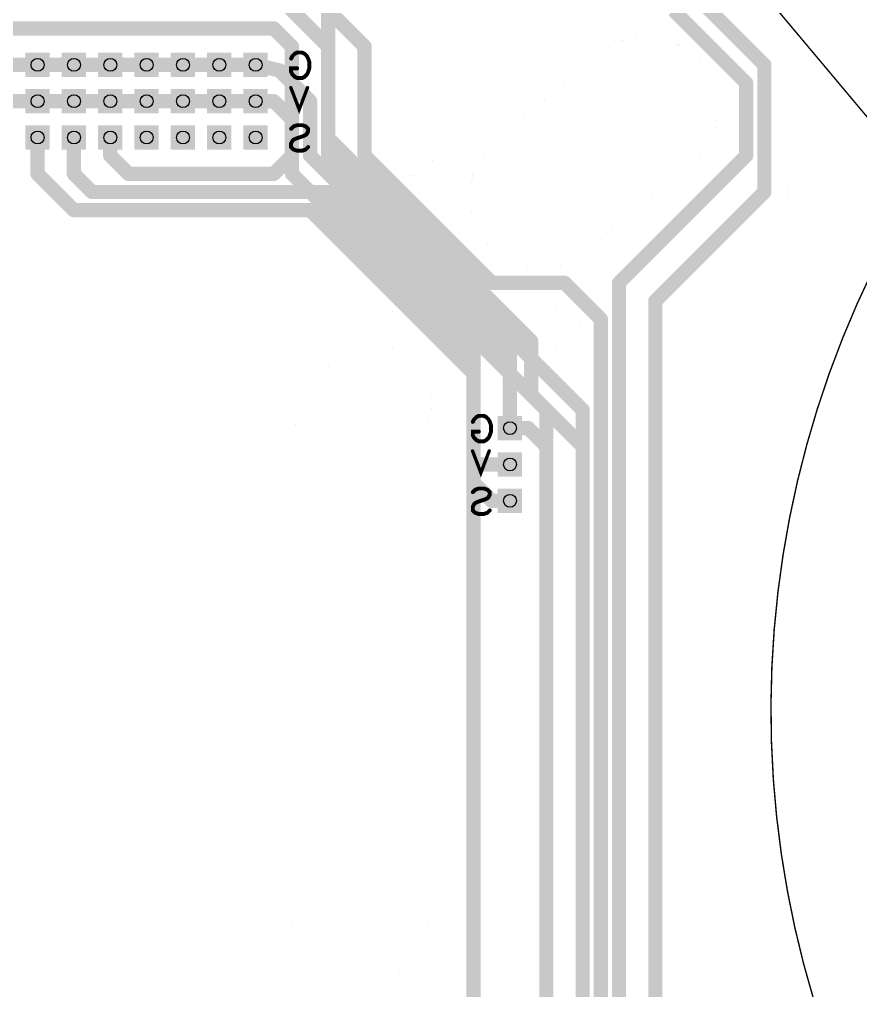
# Model space of a CAD drawing. Extents: x -129 to 144, y -153 to 153.
# Drawn here: x -7.6 to 51.2, y -40.6 to 27.3 of the extents above; entities that cross this region are included whole.
import ezdxf

# ---------------------------------------------------------------- set-up
doc = ezdxf.new("R2010")
doc.units = 0
for name, color, linetype in [('Board_Outline', 13, 'CONTINUOUS'), ('Bottom', 6, 'CONTINUOUS'), ('Bottom_Assy', 12, 'CONTINUOUS'), ('Bottom_Mask', 10, 'CONTINUOUS'), ('Drill_Bottom', 8, 'CONTINUOUS'), ('Drill_Top', 7, 'CONTINUOUS'), ('Top', 5, 'CONTINUOUS'), ('Top_Mask', 3, 'CONTINUOUS')]:
    doc.layers.add(name, color=color, linetype=linetype)

msp = doc.modelspace()

# ---------------------------------------------------------------- linework, layer by layer
at = {"layer": 'Board_Outline', "linetype": 'CONTINUOUS'}
for points, const_width in [([(52.5187, 19.4323), (37.4133, 37.4343)], 0.1), ([(32.9653, 24.8903), (25.6217, 18.7293), (24.9361, 18.0288), (24.4003, 17.2079), (24.035, 16.2983), (23.8542, 15.335), (23.8648, 14.3548), (24.0664, 13.3955), (24.4513, 12.4941), (25.0047, 11.685), (25.7053, 10.9994), (26.5261, 10.4637), (27.4357, 10.0985), (28.3991, 9.9177), (29.3793, 9.9283), (30.3385, 10.13), (31.24, 10.5149), (32.049, 11.0683), (39.3923, 17.23), (40.0777, 17.9305), (40.6133, 18.7513), (40.9784, 19.6608), (41.1591, 20.624), (41.1485, 21.604), (40.9468, 22.5631), (40.562, 23.4644), (40.0087, 24.2733), (39.3082, 24.9588), (38.4875, 25.4944), (37.578, 25.8596), (36.6148, 26.0404), (35.6348, 26.0299), (34.6757, 25.8283), (33.7743, 25.4435), (32.9654, 24.8903)], 0.0003), ([(32.9653, 24.8903), (25.6217, 18.7293), (24.9361, 18.0288), (24.4003, 17.2079), (24.035, 16.2983), (23.8542, 15.335), (23.8648, 14.3548), (24.0664, 13.3955), (24.4513, 12.4941), (25.0047, 11.685), (25.7053, 10.9994), (26.5261, 10.4637), (27.4357, 10.0985), (28.3991, 9.9177), (29.3793, 9.9283), (30.3385, 10.13), (31.24, 10.5149), (32.049, 11.0683), (39.3923, 17.23), (40.0777, 17.9305), (40.6133, 18.7513), (40.9784, 19.6608), (41.1591, 20.624), (41.1485, 21.604), (40.9468, 22.5631), (40.562, 23.4644), (40.0087, 24.2733), (39.3082, 24.9588), (38.4875, 25.4944), (37.578, 25.8596), (36.6148, 26.0404), (35.6348, 26.0299), (34.6757, 25.8283), (33.7743, 25.4435), (32.9654, 24.8903)], 0.0003), ([(21.396, 17.862), (21.195, 17.112), (20.646, 16.563), (19.896, 16.362), (19.146, 16.563), (18.597, 17.112), (18.396, 17.862), (18.597, 18.612), (19.146, 19.161), (19.896, 19.362), (20.646, 19.161), (21.1951, 18.612), (21.396, 17.862)], 0.0003), ([(21.396, 17.862), (21.195, 17.112), (20.646, 16.563), (19.896, 16.362), (19.146, 16.563), (18.597, 17.112), (18.396, 17.862), (18.597, 18.612), (19.146, 19.161), (19.896, 19.362), (20.646, 19.161), (21.1951, 18.612), (21.396, 17.862)], 0.0003), ([(49.0393, 15.2547), (48.8384, 14.5047), (48.2894, 13.9556), (47.5394, 13.7547), (46.7894, 13.9556), (46.2403, 14.5046), (46.0394, 15.2546), (46.2403, 16.0047), (46.7894, 16.5537), (47.5394, 16.7547), (48.2894, 16.5537), (48.8384, 16.0046), (49.0394, 15.2546)], 0.0003), ([(49.0393, 15.2547), (48.8384, 14.5047), (48.2894, 13.9556), (47.5394, 13.7547), (46.7894, 13.9556), (46.2403, 14.5046), (46.0394, 15.2546), (46.2403, 16.0047), (46.7894, 16.5537), (47.5394, 16.7547), (48.2894, 16.5537), (48.8384, 16.0046), (49.0394, 15.2546)], 0.0003), ([(47.921, -41.2907), (47.2065, -38.7638), (46.5873, -36.212), (46.0643, -33.6386), (45.6381, -31.0475), (45.3094, -28.4422), (45.0787, -25.8265), (44.9462, -23.2039), (44.9122, -20.5782), (44.9767, -17.953), (45.1396, -15.3322), (45.4007, -12.7192), (45.7596, -10.118), (46.2159, -7.532), (46.7688, -4.9649), (47.4176, -2.4204), (48.1613, 0.098), (48.999, 2.5867), (49.9295, 5.0423), (50.9514, 7.4612), (52.0633, 9.8401)], 0.1), ([(19.219, 5.577), (19.018, 4.827), (18.469, 4.278), (17.719, 4.077), (16.969, 4.278), (16.42, 4.827), (16.219, 5.577), (16.42, 6.327), (16.969, 6.876), (17.719, 7.077), (18.469, 6.876), (19.0181, 6.327), (19.219, 5.577)], 0.0003), ([(19.219, 5.577), (19.018, 4.827), (18.469, 4.278), (17.719, 4.077), (16.969, 4.278), (16.42, 4.827), (16.219, 5.577), (16.42, 6.327), (16.969, 6.876), (17.719, 7.077), (18.469, 6.876), (19.0181, 6.327), (19.219, 5.577)], 0.0003), ([(31.691, 5.5927), (31.49, 4.8427), (30.941, 4.2936), (30.191, 4.0927), (29.441, 4.2936), (28.892, 4.8426), (28.691, 5.5926), (28.892, 6.3427), (29.441, 6.8917), (30.191, 7.0927), (30.941, 6.8917), (31.4901, 6.3426), (31.691, 5.5926)], 0.0003), ([(31.691, 5.5927), (31.49, 4.8427), (30.941, 4.2936), (30.191, 4.0927), (29.441, 4.2936), (28.892, 4.8426), (28.691, 5.5926), (28.892, 6.3427), (29.441, 6.8917), (30.191, 7.0927), (30.941, 6.8917), (31.4901, 6.3426), (31.691, 5.5926)], 0.0003), ([(15.007, 2.72), (14.1228, 3.0443), (13.1813, 3.0185), (12.3161, 2.6462), (11.6501, 1.9802), (11.2778, 1.115), (11.252, 0.1735), (11.5764, -0.7107), (11.6192, -0.79), (11.6547, -0.8728), (11.6827, -0.9585), (11.7029, -1.0464), (11.7152, -1.1357), (11.7194, -1.2257), (11.7193, -35.1203), (11.7151, -35.2104), (11.7029, -35.2997), (11.6827, -35.3875), (11.6547, -35.4732), (11.6192, -35.556), (11.5764, -35.6354), (11.2519, -36.5196), (11.2777, -37.4612), (11.65, -38.3264), (12.316, -38.9924), (13.1812, -39.3647), (14.1228, -39.3905), (15.007, -39.066), (15.0862, -39.023), (15.1691, -38.9873), (15.2547, -38.9593), (15.3426, -38.9392), (15.432, -38.927), (15.522, -38.923), (16.9163, -38.923), (17.0065, -38.927), (17.0958, -38.9392), (17.1838, -38.9594), (17.2695, -38.9874), (17.3524, -39.023), (17.4317, -39.066), (18.3159, -39.3904), (19.2574, -39.3646), (20.1225, -38.9922), (20.7885, -38.3262), (21.1607, -37.4611), (21.1865, -36.5196), (20.862, -35.6354), (20.8192, -35.556), (20.7836, -35.4732), (20.7556, -35.3875), (20.7354, -35.2997), (20.7232, -35.2104), (20.719, -35.1204), (20.719, -1.2257), (20.7232, -1.1356), (20.7354, -1.0463), (20.7556, -0.9585), (20.7836, -0.8728), (20.8192, -0.79), (20.862, -0.7107), (21.1864, 0.1735), (21.1606, 1.1149), (20.7883, 1.98), (20.1224, 2.646), (19.2573, 3.0184), (18.3159, 3.0442), (17.4317, 2.72), (17.3524, 2.677), (17.2695, 2.6414), (17.1838, 2.6134), (17.0959, 2.5932), (17.0065, 2.581), (16.9164, 2.577), (15.522, 2.577), (15.4319, 2.581), (15.3426, 2.5931), (15.2548, 2.6133), (15.1691, 2.6413), (15.0863, 2.677), (15.007, 2.72)], 0.0003), ([(15.007, 2.72), (14.1228, 3.0443), (13.1813, 3.0185), (12.3161, 2.6462), (11.6501, 1.9802), (11.2778, 1.115), (11.252, 0.1735), (11.5764, -0.7107), (11.6192, -0.79), (11.6547, -0.8728), (11.6827, -0.9585), (11.7029, -1.0464), (11.7152, -1.1357), (11.7194, -1.2257), (11.7193, -35.1203), (11.7151, -35.2104), (11.7029, -35.2997), (11.6827, -35.3875), (11.6547, -35.4732), (11.6192, -35.556), (11.5764, -35.6354), (11.2519, -36.5196), (11.2777, -37.4612), (11.65, -38.3264), (12.316, -38.9924), (13.1812, -39.3647), (14.1228, -39.3905), (15.007, -39.066), (15.0862, -39.023), (15.1691, -38.9873), (15.2547, -38.9593), (15.3426, -38.9392), (15.432, -38.927), (15.522, -38.923), (16.9163, -38.923), (17.0065, -38.927), (17.0958, -38.9392), (17.1838, -38.9594), (17.2695, -38.9874), (17.3524, -39.023), (17.4317, -39.066), (18.3159, -39.3904), (19.2574, -39.3646), (20.1225, -38.9922), (20.7885, -38.3262), (21.1607, -37.4611), (21.1865, -36.5196), (20.862, -35.6354), (20.8192, -35.556), (20.7836, -35.4732), (20.7556, -35.3875), (20.7354, -35.2997), (20.7232, -35.2104), (20.719, -35.1204), (20.719, -1.2257), (20.7232, -1.1356), (20.7354, -1.0463), (20.7556, -0.9585), (20.7836, -0.8728), (20.8192, -0.79), (20.862, -0.7107), (21.1864, 0.1735), (21.1606, 1.1149), (20.7883, 1.98), (20.1224, 2.646), (19.2573, 3.0184), (18.3159, 3.0442), (17.4317, 2.72), (17.3524, 2.677), (17.2695, 2.6414), (17.1838, 2.6134), (17.0959, 2.5932), (17.0065, 2.581), (16.9164, 2.577), (15.522, 2.577), (15.4319, 2.581), (15.3426, 2.5931), (15.2548, 2.6133), (15.1691, 2.6413), (15.0863, 2.677), (15.007, 2.72)], 0.0003)]:
    msp.add_lwpolyline(points, dxfattribs=dict(at, const_width=const_width))
at = {"layer": 'Board_Outline', "linetype": 'CONTINUOUS', "const_width": 0.0002}
for points in [[(32.9652, 24.8903, 1), (32.9654, 24.8903, 1), (32.9652, 24.8903, 1)], [(32.9652, 24.8903, 1), (32.9654, 24.8903, 1), (32.9652, 24.8903, 1)], [(21.3959, 17.862, 1), (21.3961, 17.862, 1), (21.3959, 17.862, 1)], [(21.3959, 17.862, 1), (21.3961, 17.862, 1), (21.3959, 17.862, 1)], [(49.0392, 15.2547, 1), (49.0394, 15.2547, 1), (49.0392, 15.2547, 1)], [(49.0392, 15.2547, 1), (49.0394, 15.2547, 1), (49.0392, 15.2547, 1)], [(19.2189, 5.577, 1), (19.2191, 5.577, 1), (19.2189, 5.577, 1)], [(19.2189, 5.577, 1), (19.2191, 5.577, 1), (19.2189, 5.577, 1)], [(31.6909, 5.5927, 1), (31.6911, 5.5927, 1), (31.6909, 5.5927, 1)], [(31.6909, 5.5927, 1), (31.6911, 5.5927, 1), (31.6909, 5.5927, 1)], [(15.0069, 2.72, 1), (15.0071, 2.72, 1), (15.0069, 2.72, 1)], [(15.0069, 2.72, 1), (15.0071, 2.72, 1), (15.0069, 2.72, 1)]]:
    msp.add_lwpolyline(points, format="xyb", dxfattribs=at)
at = {"layer": 'Bottom', "linetype": 'CONTINUOUS', "const_width": 1}
for points in [[(13.97, 36.83), (13.97, 18.9871)], [(-8.89, 24.13), (-6.35, 24.13)], [(-6.35, 24.13), (-6.35, 24.13)], [(-6.35, 24.13), (-3.81, 24.13)], [(-3.81, 24.13), (-3.81, 24.13)], [(-3.81, 24.13), (-1.27, 24.13)], [(-1.27, 24.13), (-1.27, 24.13)], [(-1.27, 24.13), (1.27, 24.13)], [(1.27, 24.13), (1.27, 24.13)], [(1.27, 24.13), (3.81, 24.13)], [(3.81, 24.13), (3.81, 24.13)], [(3.81, 24.13), (6.35, 24.13)], [(6.35, 24.13), (6.35, 24.13)], [(6.35, 24.13), (8.89, 24.13)], [(8.89, 24.13), (8.89, 24.13)], [(10.5474, 23.7426), (8.89, 24.13)], [(8.89, 24.13), (8.89, 24.13)], [(12.7, 21.59), (10.5474, 23.7426)], [(-8.89, 21.59), (-6.35, 21.59)], [(-6.35, 21.59), (-6.35, 21.59)], [(-6.35, 21.59), (-3.81, 21.59)], [(-3.81, 21.59), (-3.81, 21.59)], [(-3.81, 21.59), (-1.27, 21.59)], [(-1.27, 21.59), (-1.27, 21.59)], [(-1.27, 21.59), (1.27, 21.59)], [(1.27, 21.59), (1.27, 21.59)], [(1.27, 21.59), (3.81, 21.59)], [(3.81, 21.59), (3.81, 21.59)], [(3.81, 21.59), (6.35, 21.59)], [(6.35, 21.59), (6.35, 21.59)], [(6.35, 21.59), (8.89, 21.59)], [(8.89, 21.59), (8.89, 21.59)], [(10.16, 21.59), (8.89, 21.59)], [(11.43, 20.32), (10.16, 21.59)], [(12.7, 17.78), (12.7, 21.59)], [(11.43, 16.51), (11.43, 20.32)], [(13.97, 18.9871), (28.1535, 4.8036)], [(26.67, 3.81), (12.7, 17.78)], [(24.13, 3.81), (11.43, 16.51)], [(28.1535, 4.8036), (28.1535, 1.0565)], [(24.13, -3.81), (24.13, 3.81)], [(26.67, -1.27), (26.67, 3.81)], [(28.1535, 1.0565), (31.75, -2.54)], [(26.67, -1.27), (27.94, -1.27)], [(27.94, -1.27), (29.21, -2.54)], [(29.21, -2.54), (29.21, -54.61)], [(31.75, -2.54), (31.75, -58.42)], [(26.67, -3.81), (24.13, -3.81)], [(24.13, -3.81), (24.13, -52.07)], [(26.67, -3.81), (24.13, -3.81)], [(26.67, -3.81), (26.67, -3.81)]]:
    msp.add_lwpolyline(points, dxfattribs=at)
at = {"layer": 'Bottom', "linetype": 'CONTINUOUS', "const_width": 0.5}
for points in [[(-6.6, 24.13, 1), (-6.1, 24.13, 1), (-6.6, 24.13, 1)], [(-6.6, 24.13, 1), (-6.1, 24.13, 1), (-6.6, 24.13, 1)], [(-6.6, 24.13, 1), (-6.1, 24.13, 1), (-6.6, 24.13, 1)], [(-4.06, 24.13, 1), (-3.56, 24.13, 1), (-4.06, 24.13, 1)], [(-4.06, 24.13, 1), (-3.56, 24.13, 1), (-4.06, 24.13, 1)], [(-4.06, 24.13, 1), (-3.56, 24.13, 1), (-4.06, 24.13, 1)], [(-1.52, 24.13, 1), (-1.02, 24.13, 1), (-1.52, 24.13, 1)], [(-1.52, 24.13, 1), (-1.02, 24.13, 1), (-1.52, 24.13, 1)], [(-1.52, 24.13, 1), (-1.02, 24.13, 1), (-1.52, 24.13, 1)], [(1.02, 24.13, 1), (1.52, 24.13, 1), (1.02, 24.13, 1)], [(1.02, 24.13, 1), (1.52, 24.13, 1), (1.02, 24.13, 1)], [(1.02, 24.13, 1), (1.52, 24.13, 1), (1.02, 24.13, 1)], [(3.56, 24.13, 1), (4.06, 24.13, 1), (3.56, 24.13, 1)], [(3.56, 24.13, 1), (4.06, 24.13, 1), (3.56, 24.13, 1)], [(3.56, 24.13, 1), (4.06, 24.13, 1), (3.56, 24.13, 1)], [(6.1, 24.13, 1), (6.6, 24.13, 1), (6.1, 24.13, 1)], [(6.1, 24.13, 1), (6.6, 24.13, 1), (6.1, 24.13, 1)], [(6.1, 24.13, 1), (6.6, 24.13, 1), (6.1, 24.13, 1)], [(8.64, 24.13, 1), (9.14, 24.13, 1), (8.64, 24.13, 1)], [(8.64, 24.13, 1), (9.14, 24.13, 1), (8.64, 24.13, 1)], [(8.64, 24.13, 1), (9.14, 24.13, 1), (8.64, 24.13, 1)], [(8.64, 24.13, 1), (9.14, 24.13, 1), (8.64, 24.13, 1)], [(10.2974, 23.7426, 1), (10.7974, 23.7426, 1), (10.2974, 23.7426, 1)], [(10.2974, 23.7426, 1), (10.7974, 23.7426, 1), (10.2974, 23.7426, 1)], [(-6.6, 21.59, 1), (-6.1, 21.59, 1), (-6.6, 21.59, 1)], [(-6.6, 21.59, 1), (-6.1, 21.59, 1), (-6.6, 21.59, 1)], [(-6.6, 21.59, 1), (-6.1, 21.59, 1), (-6.6, 21.59, 1)], [(-4.06, 21.59, 1), (-3.56, 21.59, 1), (-4.06, 21.59, 1)], [(-4.06, 21.59, 1), (-3.56, 21.59, 1), (-4.06, 21.59, 1)], [(-4.06, 21.59, 1), (-3.56, 21.59, 1), (-4.06, 21.59, 1)], [(-1.52, 21.59, 1), (-1.02, 21.59, 1), (-1.52, 21.59, 1)], [(-1.52, 21.59, 1), (-1.02, 21.59, 1), (-1.52, 21.59, 1)], [(-1.52, 21.59, 1), (-1.02, 21.59, 1), (-1.52, 21.59, 1)], [(1.02, 21.59, 1), (1.52, 21.59, 1), (1.02, 21.59, 1)], [(1.02, 21.59, 1), (1.52, 21.59, 1), (1.02, 21.59, 1)], [(1.02, 21.59, 1), (1.52, 21.59, 1), (1.02, 21.59, 1)], [(3.56, 21.59, 1), (4.06, 21.59, 1), (3.56, 21.59, 1)], [(3.56, 21.59, 1), (4.06, 21.59, 1), (3.56, 21.59, 1)], [(3.56, 21.59, 1), (4.06, 21.59, 1), (3.56, 21.59, 1)], [(6.1, 21.59, 1), (6.6, 21.59, 1), (6.1, 21.59, 1)], [(6.1, 21.59, 1), (6.6, 21.59, 1), (6.1, 21.59, 1)], [(6.1, 21.59, 1), (6.6, 21.59, 1), (6.1, 21.59, 1)], [(8.64, 21.59, 1), (9.14, 21.59, 1), (8.64, 21.59, 1)], [(8.64, 21.59, 1), (9.14, 21.59, 1), (8.64, 21.59, 1)], [(8.64, 21.59, 1), (9.14, 21.59, 1), (8.64, 21.59, 1)], [(9.91, 21.59, 1), (10.41, 21.59, 1), (9.91, 21.59, 1)], [(9.91, 21.59, 1), (10.41, 21.59, 1), (9.91, 21.59, 1)], [(12.45, 21.59, 1), (12.95, 21.59, 1), (12.45, 21.59, 1)], [(12.45, 21.59, 1), (12.95, 21.59, 1), (12.45, 21.59, 1)], [(11.18, 20.32, 1), (11.68, 20.32, 1), (11.18, 20.32, 1)], [(11.18, 20.32, 1), (11.68, 20.32, 1), (11.18, 20.32, 1)], [(13.72, 18.9871, 1), (14.22, 18.9871, 1), (13.72, 18.9871, 1)], [(13.72, 18.9871, 1), (14.22, 18.9871, 1), (13.72, 18.9871, 1)], [(12.45, 17.78, 1), (12.95, 17.78, 1), (12.45, 17.78, 1)], [(12.45, 17.78, 1), (12.95, 17.78, 1), (12.45, 17.78, 1)], [(11.18, 16.51, 1), (11.68, 16.51, 1), (11.18, 16.51, 1)], [(11.18, 16.51, 1), (11.68, 16.51, 1), (11.18, 16.51, 1)], [(27.9035, 4.8036, 1), (28.4035, 4.8036, 1), (27.9035, 4.8036, 1)], [(27.9035, 4.8036, 1), (28.4035, 4.8036, 1), (27.9035, 4.8036, 1)], [(23.88, 3.81, 1), (24.38, 3.81, 1), (23.88, 3.81, 1)], [(23.88, 3.81, 1), (24.38, 3.81, 1), (23.88, 3.81, 1)], [(26.42, 3.81, 1), (26.92, 3.81, 1), (26.42, 3.81, 1)], [(26.42, 3.81, 1), (26.92, 3.81, 1), (26.42, 3.81, 1)], [(27.9035, 1.0565, 1), (28.4035, 1.0565, 1), (27.9035, 1.0565, 1)], [(27.9035, 1.0565, 1), (28.4035, 1.0565, 1), (27.9035, 1.0565, 1)], [(26.42, -1.27, 1), (26.92, -1.27, 1), (26.42, -1.27, 1)], [(26.42, -1.27, 1), (26.92, -1.27, 1), (26.42, -1.27, 1)], [(27.69, -1.27, 1), (28.19, -1.27, 1), (27.69, -1.27, 1)], [(27.69, -1.27, 1), (28.19, -1.27, 1), (27.69, -1.27, 1)], [(28.96, -2.54, 1), (29.46, -2.54, 1), (28.96, -2.54, 1)], [(28.96, -2.54, 1), (29.46, -2.54, 1), (28.96, -2.54, 1)], [(31.5, -2.54, 1), (32, -2.54, 1), (31.5, -2.54, 1)], [(31.5, -2.54, 1), (32, -2.54, 1), (31.5, -2.54, 1)], [(23.88, -3.81, 1), (24.38, -3.81, 1), (23.88, -3.81, 1)], [(23.88, -3.81, 1), (24.38, -3.81, 1), (23.88, -3.81, 1)], [(23.88, -3.81, 1), (24.38, -3.81, 1), (23.88, -3.81, 1)], [(23.88, -3.81, 1), (24.38, -3.81, 1), (23.88, -3.81, 1)], [(26.42, -3.81, 1), (26.92, -3.81, 1), (26.42, -3.81, 1)], [(26.42, -3.81, 1), (26.92, -3.81, 1), (26.42, -3.81, 1)], [(26.42, -3.81, 1), (26.92, -3.81, 1), (26.42, -3.81, 1)]]:
    msp.add_lwpolyline(points, format="xyb", dxfattribs=at)
at = {"layer": 'Bottom'}
for points in [[(-7.1, 24.88), (-5.6, 24.88), (-7.1, 23.38), (-5.6, 23.38)], [(-4.56, 24.88), (-3.06, 24.88), (-4.56, 23.38), (-3.06, 23.38)], [(-2.02, 24.88), (-0.52, 24.88), (-2.02, 23.38), (-0.52, 23.38)], [(0.52, 24.88), (2.02, 24.88), (0.52, 23.38), (2.02, 23.38)], [(3.06, 24.88), (4.56, 24.88), (3.06, 23.38), (4.56, 23.38)], [(5.6, 24.88), (7.1, 24.88), (5.6, 23.38), (7.1, 23.38)], [(8.14, 24.88), (9.64, 24.88), (8.14, 23.38), (9.64, 23.38)], [(-7.1, 22.34), (-5.6, 22.34), (-7.1, 20.84), (-5.6, 20.84)], [(-4.56, 22.34), (-3.06, 22.34), (-4.56, 20.84), (-3.06, 20.84)], [(-2.02, 22.34), (-0.52, 22.34), (-2.02, 20.84), (-0.52, 20.84)], [(0.52, 22.34), (2.02, 22.34), (0.52, 20.84), (2.02, 20.84)], [(3.06, 22.34), (4.56, 22.34), (3.06, 20.84), (4.56, 20.84)], [(5.6, 22.34), (7.1, 22.34), (5.6, 20.84), (7.1, 20.84)], [(8.14, 22.34), (9.64, 22.34), (8.14, 20.84), (9.64, 20.84)], [(-7.1, 19.8), (-5.6, 19.8), (-7.1, 18.3), (-5.6, 18.3)], [(-4.56, 19.8), (-3.06, 19.8), (-4.56, 18.3), (-3.06, 18.3)], [(-2.02, 19.8), (-0.52, 19.8), (-2.02, 18.3), (-0.52, 18.3)], [(0.52, 19.8), (2.02, 19.8), (0.52, 18.3), (2.02, 18.3)], [(3.06, 19.8), (4.56, 19.8), (3.06, 18.3), (4.56, 18.3)], [(5.6, 19.8), (7.1, 19.8), (5.6, 18.3), (7.1, 18.3)], [(8.14, 19.8), (9.64, 19.8), (8.14, 18.3), (9.64, 18.3)], [(25.92, -0.52), (27.42, -0.52), (25.92, -2.02), (27.42, -2.02)], [(25.92, -3.06), (27.42, -3.06), (25.92, -4.56), (27.42, -4.56)], [(25.92, -5.6), (27.42, -5.6), (25.92, -7.1), (27.42, -7.1)]]:
    msp.add_solid(points, dxfattribs=at)
at = {"layer": 'Bottom_Assy', "linetype": 'CONTINUOUS'}
for points, const_width in [([(11.3712, 24.5685), (11.4557, 24.7375), (11.6267, 24.9085), (11.7957, 24.993), (12.1357, 24.993), (12.3067, 24.9085), (12.4757, 24.7375), (12.5622, 24.5685), (12.6467, 24.313), (12.6467, 23.8865), (12.5622, 23.633), (12.4757, 23.462), (12.3067, 23.293), (12.1357, 23.2065), (11.7957, 23.2065), (11.6267, 23.293), (11.4557, 23.462), (11.3712, 23.633), (11.3712, 23.8865), (11.7957, 23.8865)], 0.2745), ([(12.5173, 22.5392), (11.9345, 21.0079), (11.3516, 22.5392)], 0.2353), ([(11.3712, 19.6575), (11.5402, 19.8285), (11.7957, 19.913), (12.1357, 19.913), (12.3912, 19.8285), (12.5622, 19.6575), (12.5622, 19.4885), (12.4757, 19.3175), (12.3912, 19.233), (12.2222, 19.1485), (11.7112, 18.9775), (11.5402, 18.893), (11.4557, 18.8065), (11.3712, 18.6375), (11.3712, 18.382), (11.5402, 18.213), (11.7957, 18.1265), (12.1357, 18.1265), (12.3912, 18.213), (12.5622, 18.382)], 0.2745), ([(24.0712, -0.8315), (24.1557, -0.6625), (24.3267, -0.4915), (24.4957, -0.407), (24.8357, -0.407), (25.0067, -0.4915), (25.1757, -0.6625), (25.2622, -0.8315), (25.3467, -1.087), (25.3467, -1.5135), (25.2622, -1.767), (25.1757, -1.938), (25.0067, -2.107), (24.8357, -2.1935), (24.4957, -2.1935), (24.3267, -2.107), (24.1557, -1.938), (24.0712, -1.767), (24.0712, -1.5135), (24.4957, -1.5135)], 0.2745), ([(25.2173, -2.8608), (24.6345, -4.3921), (24.0516, -2.8608)], 0.2353), ([(24.0712, -5.7425), (24.2402, -5.5715), (24.4957, -5.487), (24.8357, -5.487), (25.0912, -5.5715), (25.2622, -5.7425), (25.2622, -5.9115), (25.1757, -6.0825), (25.0912, -6.167), (24.9222, -6.2515), (24.4112, -6.4225), (24.2402, -6.507), (24.1557, -6.5935), (24.0712, -6.7625), (24.0712, -7.018), (24.2402, -7.187), (24.4957, -7.2735), (24.8357, -7.2735), (25.0912, -7.187), (25.2622, -7.018)], 0.2745)]:
    msp.add_lwpolyline(points, dxfattribs=dict(at, const_width=const_width))
for points, const_width in [([(11.3026, 24.5685, 1), (11.4398, 24.5685, 1), (11.3026, 24.5685, 1)], 0.1373), ([(11.7271, 23.8865, 1), (11.8643, 23.8865, 1), (11.7271, 23.8865, 1)], 0.1373), ([(11.2928, 22.5392, 1), (11.4104, 22.5392, 1), (11.2928, 22.5392, 1)], 0.1176), ([(12.4585, 22.5392, 1), (12.5762, 22.5392, 1), (12.4585, 22.5392, 1)], 0.1176), ([(11.3026, 19.6575, 1), (11.4398, 19.6575, 1), (11.3026, 19.6575, 1)], 0.1373), ([(12.4936, 18.382, 1), (12.6308, 18.382, 1), (12.4936, 18.382, 1)], 0.1373), ([(24.0026, -0.8315, 1), (24.1398, -0.8315, 1), (24.0026, -0.8315, 1)], 0.1373), ([(24.4271, -1.5135, 1), (24.5643, -1.5135, 1), (24.4271, -1.5135, 1)], 0.1373), ([(23.9928, -2.8608, 1), (24.1104, -2.8608, 1), (23.9928, -2.8608, 1)], 0.1176), ([(25.1585, -2.8608, 1), (25.2762, -2.8608, 1), (25.1585, -2.8608, 1)], 0.1176), ([(24.0026, -5.7425, 1), (24.1398, -5.7425, 1), (24.0026, -5.7425, 1)], 0.1373), ([(25.1936, -7.018, 1), (25.3308, -7.018, 1), (25.1936, -7.018, 1)], 0.1373)]:
    msp.add_lwpolyline(points, format="xyb", dxfattribs=dict(at, const_width=const_width))
at = {"layer": 'Bottom_Mask'}
for points in [[(-7.2, 24.98), (-5.5, 24.98), (-7.2, 23.28), (-5.5, 23.28)], [(-4.66, 24.98), (-2.96, 24.98), (-4.66, 23.28), (-2.96, 23.28)], [(-2.12, 24.98), (-0.42, 24.98), (-2.12, 23.28), (-0.42, 23.28)], [(0.42, 24.98), (2.12, 24.98), (0.42, 23.28), (2.12, 23.28)], [(2.96, 24.98), (4.66, 24.98), (2.96, 23.28), (4.66, 23.28)], [(5.5, 24.98), (7.2, 24.98), (5.5, 23.28), (7.2, 23.28)], [(8.04, 24.98), (9.74, 24.98), (8.04, 23.28), (9.74, 23.28)], [(-7.2, 22.44), (-5.5, 22.44), (-7.2, 20.74), (-5.5, 20.74)], [(-4.66, 22.44), (-2.96, 22.44), (-4.66, 20.74), (-2.96, 20.74)], [(-2.12, 22.44), (-0.42, 22.44), (-2.12, 20.74), (-0.42, 20.74)], [(0.42, 22.44), (2.12, 22.44), (0.42, 20.74), (2.12, 20.74)], [(2.96, 22.44), (4.66, 22.44), (2.96, 20.74), (4.66, 20.74)], [(5.5, 22.44), (7.2, 22.44), (5.5, 20.74), (7.2, 20.74)], [(8.04, 22.44), (9.74, 22.44), (8.04, 20.74), (9.74, 20.74)], [(-7.2, 19.9), (-5.5, 19.9), (-7.2, 18.2), (-5.5, 18.2)], [(-4.66, 19.9), (-2.96, 19.9), (-4.66, 18.2), (-2.96, 18.2)], [(-2.12, 19.9), (-0.42, 19.9), (-2.12, 18.2), (-0.42, 18.2)], [(0.42, 19.9), (2.12, 19.9), (0.42, 18.2), (2.12, 18.2)], [(2.96, 19.9), (4.66, 19.9), (2.96, 18.2), (4.66, 18.2)], [(5.5, 19.9), (7.2, 19.9), (5.5, 18.2), (7.2, 18.2)], [(8.04, 19.9), (9.74, 19.9), (8.04, 18.2), (9.74, 18.2)], [(25.82, -0.42), (27.52, -0.42), (25.82, -2.12), (27.52, -2.12)], [(25.82, -2.96), (27.52, -2.96), (25.82, -4.66), (27.52, -4.66)], [(25.82, -5.5), (27.52, -5.5), (25.82, -7.2), (27.52, -7.2)]]:
    msp.add_solid(points, dxfattribs=at)
at = {"layer": 'Drill_Bottom'}
for centre in [(-6.35, 24.13), (-3.81, 24.13), (-1.27, 24.13), (1.27, 24.13), (3.81, 24.13), (6.35, 24.13), (8.89, 24.13), (-6.35, 21.59), (-3.81, 21.59), (-1.27, 21.59), (1.27, 21.59), (3.81, 21.59), (6.35, 21.59), (8.89, 21.59), (-6.35, 19.05), (-3.81, 19.05), (-1.27, 19.05), (1.27, 19.05), (3.81, 19.05), (6.35, 19.05), (8.89, 19.05), (26.67, -1.27), (26.67, -3.81), (26.67, -6.35)]:
    msp.add_circle(centre, 0.45, dxfattribs=at)
at = {"layer": 'Drill_Top'}
for centre in [(-6.35, 24.13), (-3.81, 24.13), (-1.27, 24.13), (1.27, 24.13), (3.81, 24.13), (6.35, 24.13), (8.89, 24.13), (-6.35, 21.59), (-3.81, 21.59), (-1.27, 21.59), (1.27, 21.59), (3.81, 21.59), (6.35, 21.59), (8.89, 21.59), (-6.35, 19.05), (-3.81, 19.05), (-1.27, 19.05), (1.27, 19.05), (3.81, 19.05), (6.35, 19.05), (8.89, 19.05), (26.67, -1.27), (26.67, -3.81), (26.67, -6.35)]:
    msp.add_circle(centre, 0.45, dxfattribs=at)
at = {"layer": 'Top', "linetype": 'CONTINUOUS', "const_width": 1}
for points in [[(13.97, 25.4), (1.27, 38.1)], [(16.51, 25.4), (3.81, 38.1)], [(44.45, 24.13), (38.1, 30.48)], [(43.18, 22.86), (38.1, 27.94)], [(-8.89, 26.67), (10.16, 26.67)], [(10.16, 26.67), (11.43, 25.4)], [(11.43, 25.4), (11.43, 17.78)], [(13.97, 17.78), (13.97, 25.4)], [(16.51, 17.78), (16.51, 25.4)], [(44.45, 15.24), (44.45, 24.13)], [(43.18, 17.78), (43.18, 22.86)], [(-6.35, 16.51), (-6.35, 19.05)], [(-3.81, 16.51), (-3.81, 19.05)], [(-1.27, 17.78), (-1.27, 19.05)], [(0, 16.51), (-1.27, 17.78)], [(11.43, 17.78), (10.16, 16.51)], [(31.75, 0), (13.97, 17.78)], [(25.4, 8.89), (16.51, 17.78)], [(34.29, 8.89), (43.18, 17.78)], [(-3.81, 13.97), (-6.35, 16.51)], [(-2.54, 15.24), (-3.81, 16.51)], [(10.16, 16.51), (0, 16.51)], [(13.97, 15.24), (-2.54, 15.24)], [(29.21, 0), (13.97, 15.24)], [(36.83, 7.62), (44.45, 15.24)], [(12.7, 13.97), (-3.81, 13.97)], [(24.13, 2.54), (12.7, 13.97)], [(30.48, 8.89), (25.4, 8.89)], [(33.02, 6.35), (30.48, 8.89)], [(34.29, -58.42), (34.29, 8.89)], [(36.83, -64.77), (36.83, 7.62)], [(33.02, -57.15), (33.02, 6.35)], [(24.13, -5.08), (24.13, 2.54)], [(29.21, -49.53), (29.21, 0)], [(31.75, -55.88), (31.75, 0)], [(25.4, -6.35), (24.13, -5.08)], [(26.67, -6.35), (25.4, -6.35)]]:
    msp.add_lwpolyline(points, dxfattribs=at)
at = {"layer": 'Top', "linetype": 'CONTINUOUS', "const_width": 0.5}
for points in [[(9.91, 26.67, 1), (10.41, 26.67, 1), (9.91, 26.67, 1)], [(9.91, 26.67, 1), (10.41, 26.67, 1), (9.91, 26.67, 1)], [(11.18, 25.4, 1), (11.68, 25.4, 1), (11.18, 25.4, 1)], [(11.18, 25.4, 1), (11.68, 25.4, 1), (11.18, 25.4, 1)], [(13.72, 25.4, 1), (14.22, 25.4, 1), (13.72, 25.4, 1)], [(13.72, 25.4, 1), (14.22, 25.4, 1), (13.72, 25.4, 1)], [(16.26, 25.4, 1), (16.76, 25.4, 1), (16.26, 25.4, 1)], [(16.26, 25.4, 1), (16.76, 25.4, 1), (16.26, 25.4, 1)], [(44.2, 24.13, 1), (44.7, 24.13, 1), (44.2, 24.13, 1)], [(44.2, 24.13, 1), (44.7, 24.13, 1), (44.2, 24.13, 1)], [(42.93, 22.86, 1), (43.43, 22.86, 1), (42.93, 22.86, 1)], [(42.93, 22.86, 1), (43.43, 22.86, 1), (42.93, 22.86, 1)], [(-6.6, 19.05, 1), (-6.1, 19.05, 1), (-6.6, 19.05, 1)], [(-4.06, 19.05, 1), (-3.56, 19.05, 1), (-4.06, 19.05, 1)], [(-1.52, 19.05, 1), (-1.02, 19.05, 1), (-1.52, 19.05, 1)], [(-1.52, 17.78, 1), (-1.02, 17.78, 1), (-1.52, 17.78, 1)], [(-1.52, 17.78, 1), (-1.02, 17.78, 1), (-1.52, 17.78, 1)], [(11.18, 17.78, 1), (11.68, 17.78, 1), (11.18, 17.78, 1)], [(11.18, 17.78, 1), (11.68, 17.78, 1), (11.18, 17.78, 1)], [(13.72, 17.78, 1), (14.22, 17.78, 1), (13.72, 17.78, 1)], [(13.72, 17.78, 1), (14.22, 17.78, 1), (13.72, 17.78, 1)], [(16.26, 17.78, 1), (16.76, 17.78, 1), (16.26, 17.78, 1)], [(16.26, 17.78, 1), (16.76, 17.78, 1), (16.26, 17.78, 1)], [(42.93, 17.78, 1), (43.43, 17.78, 1), (42.93, 17.78, 1)], [(42.93, 17.78, 1), (43.43, 17.78, 1), (42.93, 17.78, 1)], [(-6.6, 16.51, 1), (-6.1, 16.51, 1), (-6.6, 16.51, 1)], [(-6.6, 16.51, 1), (-6.1, 16.51, 1), (-6.6, 16.51, 1)], [(-4.06, 16.51, 1), (-3.56, 16.51, 1), (-4.06, 16.51, 1)], [(-4.06, 16.51, 1), (-3.56, 16.51, 1), (-4.06, 16.51, 1)], [(-0.25, 16.51, 1), (0.25, 16.51, 1), (-0.25, 16.51, 1)], [(-0.25, 16.51, 1), (0.25, 16.51, 1), (-0.25, 16.51, 1)], [(9.91, 16.51, 1), (10.41, 16.51, 1), (9.91, 16.51, 1)], [(9.91, 16.51, 1), (10.41, 16.51, 1), (9.91, 16.51, 1)], [(-2.79, 15.24, 1), (-2.29, 15.24, 1), (-2.79, 15.24, 1)], [(-2.79, 15.24, 1), (-2.29, 15.24, 1), (-2.79, 15.24, 1)], [(13.72, 15.24, 1), (14.22, 15.24, 1), (13.72, 15.24, 1)], [(13.72, 15.24, 1), (14.22, 15.24, 1), (13.72, 15.24, 1)], [(44.2, 15.24, 1), (44.7, 15.24, 1), (44.2, 15.24, 1)], [(44.2, 15.24, 1), (44.7, 15.24, 1), (44.2, 15.24, 1)], [(-4.06, 13.97, 1), (-3.56, 13.97, 1), (-4.06, 13.97, 1)], [(-4.06, 13.97, 1), (-3.56, 13.97, 1), (-4.06, 13.97, 1)], [(12.45, 13.97, 1), (12.95, 13.97, 1), (12.45, 13.97, 1)], [(12.45, 13.97, 1), (12.95, 13.97, 1), (12.45, 13.97, 1)], [(25.15, 8.89, 1), (25.65, 8.89, 1), (25.15, 8.89, 1)], [(25.15, 8.89, 1), (25.65, 8.89, 1), (25.15, 8.89, 1)], [(30.23, 8.89, 1), (30.73, 8.89, 1), (30.23, 8.89, 1)], [(30.23, 8.89, 1), (30.73, 8.89, 1), (30.23, 8.89, 1)], [(34.04, 8.89, 1), (34.54, 8.89, 1), (34.04, 8.89, 1)], [(34.04, 8.89, 1), (34.54, 8.89, 1), (34.04, 8.89, 1)], [(36.58, 7.62, 1), (37.08, 7.62, 1), (36.58, 7.62, 1)], [(36.58, 7.62, 1), (37.08, 7.62, 1), (36.58, 7.62, 1)], [(32.77, 6.35, 1), (33.27, 6.35, 1), (32.77, 6.35, 1)], [(32.77, 6.35, 1), (33.27, 6.35, 1), (32.77, 6.35, 1)], [(23.88, 2.54, 1), (24.38, 2.54, 1), (23.88, 2.54, 1)], [(23.88, 2.54, 1), (24.38, 2.54, 1), (23.88, 2.54, 1)], [(28.96, 0, 1), (29.46, 0, 1), (28.96, 0, 1)], [(28.96, 0, 1), (29.46, 0, 1), (28.96, 0, 1)], [(31.5, 0, 1), (32, 0, 1), (31.5, 0, 1)], [(31.5, 0, 1), (32, 0, 1), (31.5, 0, 1)], [(23.88, -5.08, 1), (24.38, -5.08, 1), (23.88, -5.08, 1)], [(23.88, -5.08, 1), (24.38, -5.08, 1), (23.88, -5.08, 1)], [(25.15, -6.35, 1), (25.65, -6.35, 1), (25.15, -6.35, 1)], [(25.15, -6.35, 1), (25.65, -6.35, 1), (25.15, -6.35, 1)], [(26.42, -6.35, 1), (26.92, -6.35, 1), (26.42, -6.35, 1)]]:
    msp.add_lwpolyline(points, format="xyb", dxfattribs=at)
at = {"layer": 'Top'}
for points in [[(-7.1, 24.88), (-5.6, 24.88), (-7.1, 23.38), (-5.6, 23.38)], [(-4.56, 24.88), (-3.06, 24.88), (-4.56, 23.38), (-3.06, 23.38)], [(-2.02, 24.88), (-0.52, 24.88), (-2.02, 23.38), (-0.52, 23.38)], [(0.52, 24.88), (2.02, 24.88), (0.52, 23.38), (2.02, 23.38)], [(3.06, 24.88), (4.56, 24.88), (3.06, 23.38), (4.56, 23.38)], [(5.6, 24.88), (7.1, 24.88), (5.6, 23.38), (7.1, 23.38)], [(8.14, 24.88), (9.64, 24.88), (8.14, 23.38), (9.64, 23.38)], [(-7.1, 22.34), (-5.6, 22.34), (-7.1, 20.84), (-5.6, 20.84)], [(-4.56, 22.34), (-3.06, 22.34), (-4.56, 20.84), (-3.06, 20.84)], [(-2.02, 22.34), (-0.52, 22.34), (-2.02, 20.84), (-0.52, 20.84)], [(0.52, 22.34), (2.02, 22.34), (0.52, 20.84), (2.02, 20.84)], [(3.06, 22.34), (4.56, 22.34), (3.06, 20.84), (4.56, 20.84)], [(5.6, 22.34), (7.1, 22.34), (5.6, 20.84), (7.1, 20.84)], [(8.14, 22.34), (9.64, 22.34), (8.14, 20.84), (9.64, 20.84)], [(-7.1, 19.8), (-5.6, 19.8), (-7.1, 18.3), (-5.6, 18.3)], [(-4.56, 19.8), (-3.06, 19.8), (-4.56, 18.3), (-3.06, 18.3)], [(-2.02, 19.8), (-0.52, 19.8), (-2.02, 18.3), (-0.52, 18.3)], [(0.52, 19.8), (2.02, 19.8), (0.52, 18.3), (2.02, 18.3)], [(3.06, 19.8), (4.56, 19.8), (3.06, 18.3), (4.56, 18.3)], [(5.6, 19.8), (7.1, 19.8), (5.6, 18.3), (7.1, 18.3)], [(8.14, 19.8), (9.64, 19.8), (8.14, 18.3), (9.64, 18.3)], [(25.92, -0.52), (27.42, -0.52), (25.92, -2.02), (27.42, -2.02)], [(25.92, -3.06), (27.42, -3.06), (25.92, -4.56), (27.42, -4.56)], [(25.92, -5.6), (27.42, -5.6), (25.92, -7.1), (27.42, -7.1)]]:
    msp.add_solid(points, dxfattribs=at)
at = {"layer": 'Top_Mask'}
for points in [[(-7.2, 24.98), (-5.5, 24.98), (-7.2, 23.28), (-5.5, 23.28)], [(-4.66, 24.98), (-2.96, 24.98), (-4.66, 23.28), (-2.96, 23.28)], [(-2.12, 24.98), (-0.42, 24.98), (-2.12, 23.28), (-0.42, 23.28)], [(0.42, 24.98), (2.12, 24.98), (0.42, 23.28), (2.12, 23.28)], [(2.96, 24.98), (4.66, 24.98), (2.96, 23.28), (4.66, 23.28)], [(5.5, 24.98), (7.2, 24.98), (5.5, 23.28), (7.2, 23.28)], [(8.04, 24.98), (9.74, 24.98), (8.04, 23.28), (9.74, 23.28)], [(-7.2, 22.44), (-5.5, 22.44), (-7.2, 20.74), (-5.5, 20.74)], [(-4.66, 22.44), (-2.96, 22.44), (-4.66, 20.74), (-2.96, 20.74)], [(-2.12, 22.44), (-0.42, 22.44), (-2.12, 20.74), (-0.42, 20.74)], [(0.42, 22.44), (2.12, 22.44), (0.42, 20.74), (2.12, 20.74)], [(2.96, 22.44), (4.66, 22.44), (2.96, 20.74), (4.66, 20.74)], [(5.5, 22.44), (7.2, 22.44), (5.5, 20.74), (7.2, 20.74)], [(8.04, 22.44), (9.74, 22.44), (8.04, 20.74), (9.74, 20.74)], [(-7.2, 19.9), (-5.5, 19.9), (-7.2, 18.2), (-5.5, 18.2)], [(-4.66, 19.9), (-2.96, 19.9), (-4.66, 18.2), (-2.96, 18.2)], [(-2.12, 19.9), (-0.42, 19.9), (-2.12, 18.2), (-0.42, 18.2)], [(0.42, 19.9), (2.12, 19.9), (0.42, 18.2), (2.12, 18.2)], [(2.96, 19.9), (4.66, 19.9), (2.96, 18.2), (4.66, 18.2)], [(5.5, 19.9), (7.2, 19.9), (5.5, 18.2), (7.2, 18.2)], [(8.04, 19.9), (9.74, 19.9), (8.04, 18.2), (9.74, 18.2)], [(25.82, -0.42), (27.52, -0.42), (25.82, -2.12), (27.52, -2.12)], [(25.82, -2.96), (27.52, -2.96), (25.82, -4.66), (27.52, -4.66)], [(25.82, -5.5), (27.52, -5.5), (25.82, -7.2), (27.52, -7.2)]]:
    msp.add_solid(points, dxfattribs=at)

doc.saveas('drawing.dxf')
